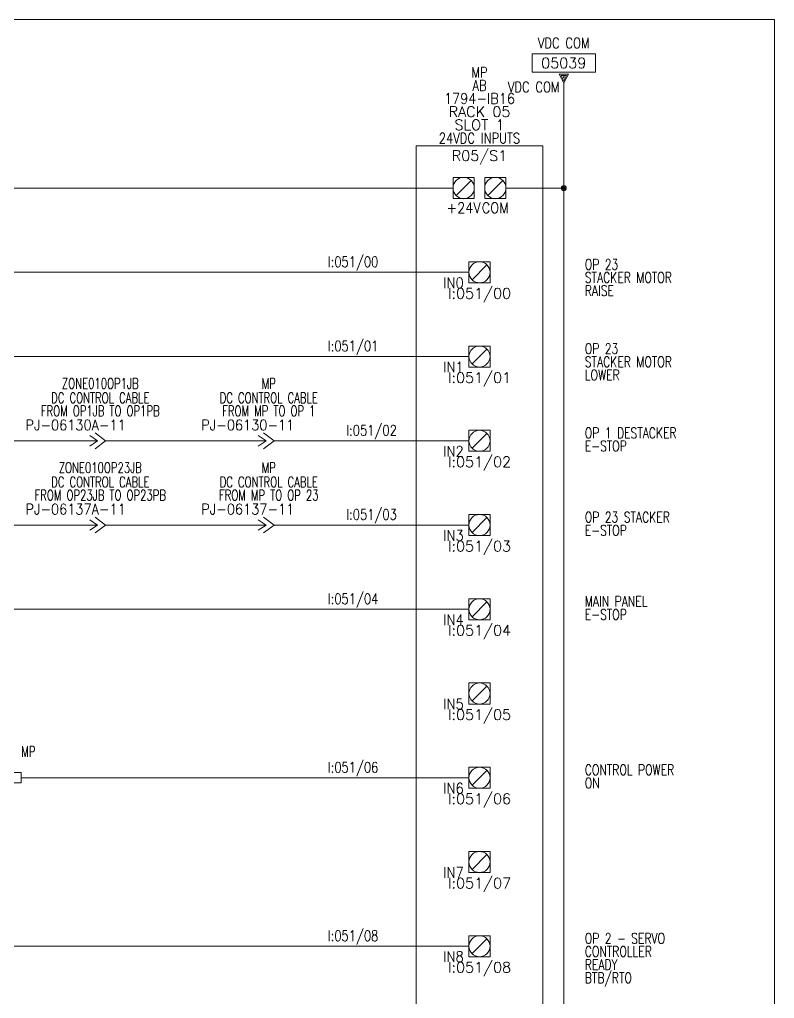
# Model space of a CAD drawing. Header units: inches. Extents: x 0 to 17, y 0 to 23.
# Drawn here: x 8.04 to 17, y 11.38 to 23 of the extents above; entities that cross this region are included whole.
import ezdxf
from ezdxf.enums import TextEntityAlignment as Align

# ---------------------------------------------------------------- set-up
doc = ezdxf.new("R2010")
doc.units = ezdxf.units.IN
doc.header["$MEASUREMENT"] = 0
doc.layers.get('0').update_dxf_attribs({"lineweight": 5})
for name, color, linetype, lineweight in [('DESC', 1, 'Continuous', 5), ('DESCCHILD', 1, 'Continuous', 5), ('LOC', 252, 'Continuous', 5), ('MISC', 2, 'Continuous', 5), ('SYMS', 7, 'Continuous', 5), ('TAGS', 2, 'Continuous', 5), ('TERMS', 2, 'Continuous', 5), ('Title_Block_Info', 2, 'Continuous', 5), ('WIREFIXED', 3, 'Continuous', 5), ('WIRENO', 1, 'Continuous', 5), ('WIRENO_DEST', 1, 'Continuous', 5), ('WIRES', 7, 'Continuous', 5), ('XREF', 1, 'Continuous', 5)]:
    doc.layers.add(name, color=color, linetype=linetype, lineweight=lineweight)
doc.styles.get("Standard").update_dxf_attribs({"font": 'romans.shx'})
doc.styles.add('WD', font='romans.shx')

# ---------------------------------------------------------------- blocks, each defined once
blk = doc.blocks.new('WD_WNV')
at = {"linetype": 'Continuous', "style": 'WD', "width": 0.8}
blk.add_attdef('WIRENO', text='', height=0.125, dxfattribs=at).set_placement((-0.05, 0), align=Align.MIDDLE_RIGHT)
blk = doc.blocks.new('PLCIO_E741')
at = {"layer": 'SYMS'}
for p, q in [((0.75, 0.5), (-0.75, 0.5)), ((-0.75, 0.5), (-0.75, -16.375)), ((0.75, -16.375), (0.75, 0.5)), ((-0.312, 0.125), (-0.062, 0.125)), ((-0.312, -0.125), (-0.312, 0.125)), ((-0.062, 0.125), (-0.062, -0.125)), ((0.062, 0.125), (0.312, 0.125)), ((0.062, -0.125), (0.062, 0.125)), ((0.312, 0.125), (0.312, -0.125)), ((-0.098, 0.089), (-0.277, -0.089)), ((0.277, 0.089), (0.098, -0.089)), ((-0.062, -0.125), (-0.312, -0.125)), ((0.312, -0.125), (0.062, -0.125)), ((-0.125, -0.875), (0.125, -0.875)), ((-0.125, -1.125), (-0.125, -0.875)), ((-0.125, -0.875), (0.125, -0.875)), ((-0.125, -1.125), (-0.125, -0.875)), ((0.088, -0.912), (-0.088, -1.088)), ((0.125, -0.875), (0.125, -1.125)), ((0.125, -0.875), (0.125, -1.125)), ((0.125, -1.125), (-0.125, -1.125)), ((0.125, -1.125), (-0.125, -1.125)), ((-0.125, -1.875), (0.125, -1.875)), ((-0.125, -2.125), (-0.125, -1.875)), ((-0.125, -1.875), (0.125, -1.875)), ((-0.125, -2.125), (-0.125, -1.875)), ((0.088, -1.912), (-0.088, -2.088)), ((0.125, -1.875), (0.125, -2.125)), ((0.125, -1.875), (0.125, -2.125)), ((0.125, -2.125), (-0.125, -2.125)), ((0.125, -2.125), (-0.125, -2.125)), ((-0.125, -2.875), (0.125, -2.875)), ((-0.125, -3.125), (-0.125, -2.875)), ((-0.125, -2.875), (0.125, -2.875)), ((-0.125, -3.125), (-0.125, -2.875)), ((0.125, -2.875), (0.125, -3.125)), ((0.125, -2.875), (0.125, -3.125)), ((0.088, -2.912), (-0.088, -3.088)), ((0.125, -3.125), (-0.125, -3.125)), ((0.125, -3.125), (-0.125, -3.125)), ((-0.125, -3.875), (0.125, -3.875)), ((-0.125, -4.125), (-0.125, -3.875)), ((-0.125, -3.875), (0.125, -3.875)), ((-0.125, -4.125), (-0.125, -3.875)), ((0.088, -3.912), (-0.088, -4.088)), ((0.125, -3.875), (0.125, -4.125)), ((0.125, -3.875), (0.125, -4.125)), ((0.125, -4.125), (-0.125, -4.125)), ((0.125, -4.125), (-0.125, -4.125)), ((-0.125, -4.875), (0.125, -4.875)), ((-0.125, -5.125), (-0.125, -4.875)), ((-0.125, -4.875), (0.125, -4.875)), ((-0.125, -5.125), (-0.125, -4.875)), ((0.125, -4.875), (0.125, -5.125)), ((0.125, -4.875), (0.125, -5.125)), ((0.088, -4.912), (-0.088, -5.088)), ((0.125, -5.125), (-0.125, -5.125)), ((0.125, -5.125), (-0.125, -5.125)), ((-0.125, -5.875), (0.125, -5.875)), ((-0.125, -6.125), (-0.125, -5.875)), ((-0.125, -5.875), (0.125, -5.875)), ((-0.125, -6.125), (-0.125, -5.875)), ((0.088, -5.912), (-0.088, -6.088)), ((0.125, -5.875), (0.125, -6.125)), ((0.125, -5.875), (0.125, -6.125)), ((0.125, -6.125), (-0.125, -6.125)), ((0.125, -6.125), (-0.125, -6.125)), ((-0.125, -6.875), (0.125, -6.875)), ((-0.125, -7.125), (-0.125, -6.875)), ((-0.125, -6.875), (0.125, -6.875)), ((-0.125, -7.125), (-0.125, -6.875)), ((0.088, -6.912), (-0.088, -7.088)), ((0.125, -6.875), (0.125, -7.125)), ((0.125, -6.875), (0.125, -7.125)), ((0.125, -7.125), (-0.125, -7.125)), ((0.125, -7.125), (-0.125, -7.125)), ((-0.125, -7.875), (0.125, -7.875)), ((-0.125, -8.125), (-0.125, -7.875)), ((-0.125, -7.875), (0.125, -7.875)), ((-0.125, -8.125), (-0.125, -7.875)), ((0.125, -7.875), (0.125, -8.125)), ((0.125, -7.875), (0.125, -8.125)), ((0.088, -7.912), (-0.088, -8.088)), ((0.125, -8.125), (-0.125, -8.125)), ((0.125, -8.125), (-0.125, -8.125)), ((-0.125, -8.875), (0.125, -8.875)), ((-0.125, -9.125), (-0.125, -8.875)), ((-0.125, -8.875), (0.125, -8.875)), ((-0.125, -9.125), (-0.125, -8.875)), ((0.088, -8.912), (-0.088, -9.088)), ((0.125, -8.875), (0.125, -9.125)), ((0.125, -8.875), (0.125, -9.125)), ((0.125, -9.125), (-0.125, -9.125)), ((0.125, -9.125), (-0.125, -9.125))]:
    blk.add_line(p, q, dxfattribs=at)
for centre, radius in [((-0.188, 0), 0.126), ((0.188, 0), 0.126), ((0, -1), 0.125), ((0, -2), 0.125), ((0, -3), 0.125), ((0, -4), 0.125), ((0, -5), 0.125), ((0, -6), 0.125), ((0, -7), 0.125), ((0, -8), 0.125), ((0, -9), 0.125)]:
    blk.add_circle(centre, radius, dxfattribs=at)
at = {"layer": 'SYMS', "style": 'WD'}
for tag, width, p in [('INST', 0.8, (0, 1.482)), ('LOC', 0.8, (0, 1.312)), ('MFG', 0.8, (0, 1.156)), ('CAT', 0.9, (0, 1)), ('DESC', 0.8, (0, 0.53)), ('TERM01L', 0.75, (-0.188, 0.156)), ('TERM01R', 0.75, (0.188, 0.156)), ('TERM02', 0.9, (0, -0.812)), ('TERM03', 0.9, (0, -1.812)), ('TERM04', 0.9, (0, -2.812)), ('TERM05', 0.9, (0, -3.812)), ('TERM06', 0.9, (0, -4.812)), ('TERM07', 0.9, (0, -5.812)), ('TERM08', 0.9, (0, -6.812)), ('TERM09', 0.9, (0, -7.812)), ('TERM10', 0.9, (0, -8.812)), ('TERM11', 0.9, (0, -9.812)), ('TERM12', 0.9, (0, -10.812)), ('TERM13', 0.9, (0, -11.812)), ('TERM14', 0.9, (0, -12.812)), ('TERM15', 0.9, (0, -13.812)), ('TERM16', 0.9, (0, -14.812)), ('TERM17', 0.9, (0, -15.812))]:
    blk.add_attdef(tag, text='', height=0.125, dxfattribs=dict(at, width=width)).set_placement(p, align=Align.CENTER)
at = {"layer": 'SYMS', "linetype": 'Continuous', "style": 'WD', "flags": 9}
blk.add_attdef('ASSYCODE', text='', height=0.01, dxfattribs=at).set_placement((0.23, 1.071), align=Align.CENTER)
at = {"layer": 'SYMS', "style": 'WD'}
for tag, p in [('LINE1', (0, 0.844)), ('LINE2', (0, 0.688)), ('TAG', (0, 0.322))]:
    blk.add_attdef(tag, text='', height=0.125, dxfattribs=at).set_placement(p, align=Align.CENTER)
at = {"layer": 'SYMS', "style": 'WD', "flags": 1}
for tag, p in [('X4TERM01L', (-0.312, 0)), ('X1TERM01R', (0.312, 0)), ('X4TERM02', (-0.125, -1)), ('X4TERM03', (-0.125, -2)), ('X4TERM04', (-0.125, -3)), ('X4TERM05', (-0.125, -4)), ('X4TERM06', (-0.125, -5)), ('X4TERM07', (-0.125, -6)), ('X4TERM08', (-0.125, -7)), ('X4TERM09', (-0.125, -8)), ('X4TERM10', (-0.125, -9)), ('X4TERM11', (-0.125, -10)), ('X4TERM12', (-0.125, -11)), ('X4TERM13', (-0.125, -12)), ('X4TERM14', (-0.125, -13)), ('X4TERM15', (-0.125, -14)), ('X4TERM16', (-0.125, -15)), ('X4TERM17', (-0.125, -16))]:
    blk.add_attdef(tag, p, '', height=0.01, dxfattribs=at)
at = {"layer": 'SYMS', "style": 'WD', "width": 0.9}
for tag, p in [('TERMDESC01L', (-0.188, -0.172)), ('TERMDESC01R', (0.188, -0.172))]:
    blk.add_attdef(tag, text='', height=0.125, dxfattribs=at).set_placement(p, align=Align.TOP_CENTER)
for tag, p in [('DESCA02', (1.25, -0.969)), ('DESCB02', (1.25, -1.125)), ('DESCC02', (1.25, -1.281)), ('DESCD02', (1.25, -1.438)), ('DESCE02', (1.25, -1.594)), ('DESCA03', (1.25, -1.969)), ('DESCB03', (1.25, -2.125)), ('DESCC03', (1.25, -2.281)), ('DESCD03', (1.25, -2.438)), ('DESCE03', (1.25, -2.594)), ('DESCA04', (1.25, -2.969)), ('DESCB04', (1.25, -3.125)), ('DESCC04', (1.25, -3.281)), ('DESCD04', (1.25, -3.438)), ('DESCE04', (1.25, -3.594)), ('DESCA05', (1.25, -3.969)), ('DESCB05', (1.25, -4.125)), ('DESCC05', (1.25, -4.281)), ('DESCD05', (1.25, -4.438)), ('DESCE05', (1.25, -4.594)), ('DESCA06', (1.25, -4.969)), ('DESCB06', (1.25, -5.125)), ('DESCC06', (1.25, -5.281)), ('DESCD06', (1.25, -5.438)), ('DESCE06', (1.25, -5.594)), ('DESCA07', (1.25, -5.969)), ('DESCB07', (1.25, -6.125)), ('DESCC07', (1.25, -6.281)), ('DESCD07', (1.25, -6.438)), ('DESCE07', (1.25, -6.594)), ('DESCA08', (1.25, -6.969)), ('DESCB08', (1.25, -7.125)), ('DESCC08', (1.25, -7.281)), ('DESCD08', (1.25, -7.438)), ('DESCE08', (1.25, -7.594)), ('DESCA09', (1.25, -7.969)), ('DESCB09', (1.25, -8.125)), ('DESCC09', (1.25, -8.281)), ('DESCD09', (1.25, -8.438)), ('DESCE09', (1.25, -8.594)), ('DESCA10', (1.25, -8.969)), ('DESCB10', (1.25, -9.125)), ('DESCC10', (1.25, -9.281)), ('DESCD10', (1.25, -9.438)), ('DESCE10', (1.25, -9.594)), ('DESCA11', (1.25, -9.969)), ('DESCB11', (1.25, -10.125)), ('DESCC11', (1.25, -10.281)), ('DESCD11', (1.25, -10.438)), ('DESCE11', (1.25, -10.594)), ('DESCA12', (1.25, -10.969)), ('DESCB12', (1.25, -11.125)), ('DESCC12', (1.25, -11.281)), ('DESCD12', (1.25, -11.438)), ('DESCE12', (1.25, -11.594)), ('DESCA13', (1.25, -11.969)), ('DESCB13', (1.25, -12.125)), ('DESCC13', (1.25, -12.281)), ('DESCD13', (1.25, -12.438)), ('DESCE13', (1.25, -12.594)), ('DESCA14', (1.25, -12.969)), ('DESCB14', (1.25, -13.125)), ('DESCC14', (1.25, -13.281)), ('DESCD14', (1.25, -13.438)), ('DESCE14', (1.25, -13.594)), ('DESCA15', (1.25, -13.969)), ('DESCB15', (1.25, -14.125)), ('DESCC15', (1.25, -14.281)), ('DESCD15', (1.25, -14.438)), ('DESCE15', (1.25, -14.594)), ('DESCA16', (1.25, -14.969)), ('DESCB16', (1.25, -15.125)), ('DESCC16', (1.25, -15.281)), ('DESCD16', (1.25, -15.438)), ('DESCE16', (1.25, -15.594)), ('DESCA17', (1.25, -15.969)), ('DESCB17', (1.25, -16.125)), ('DESCC17', (1.25, -16.281)), ('DESCD17', (1.25, -16.438)), ('DESCE17', (1.25, -16.594))]:
    blk.add_attdef(tag, p, '', height=0.125, dxfattribs=at)
for tag, p in [('TERMDESC02', (-0.188, -1.062)), ('TERMDESC03', (-0.188, -2.062)), ('TERMDESC04', (-0.188, -3.062)), ('TERMDESC05', (-0.188, -4.062)), ('TERMDESC06', (-0.188, -5.062)), ('TERMDESC07', (-0.188, -6.062)), ('TERMDESC08', (-0.188, -7.062)), ('TERMDESC09', (-0.188, -8.062)), ('TERMDESC10', (-0.188, -9.062)), ('TERMDESC11', (-0.188, -10.062)), ('TERMDESC12', (-0.188, -11.062)), ('TERMDESC13', (-0.188, -12.062)), ('TERMDESC14', (-0.188, -13.062)), ('TERMDESC15', (-0.188, -14.062)), ('TERMDESC16', (-0.188, -15.062)), ('TERMDESC17', (-0.188, -16.062))]:
    blk.add_attdef(tag, text='', height=0.125, dxfattribs=at).set_placement(p, align=Align.TOP_RIGHT)
at = {"layer": 'SYMS', "style": 'WD'}
for tag, p in [('TAGA02', (0, -1.188)), ('TAGA03', (0, -2.188)), ('TAGA04', (0, -3.188)), ('TAGA05', (0, -4.188)), ('TAGA06', (0, -5.188)), ('TAGA07', (0, -6.188)), ('TAGA08', (0, -7.188)), ('TAGA09', (0, -8.188)), ('TAGA10', (0, -9.188)), ('TAGA11', (0, -10.188)), ('TAGA12', (0, -11.188)), ('TAGA13', (0, -12.188)), ('TAGA14', (0, -13.188)), ('TAGA15', (0, -14.188)), ('TAGA16', (0, -15.188)), ('TAGA17', (0, -16.188))]:
    blk.add_attdef(tag, text='', height=0.125, dxfattribs=at).set_placement(p, align=Align.TOP_CENTER)
blk = doc.blocks.new('WDDOT')
for radius in [0.03, 0.0187, 0.00929]:
    blk.add_circle((0, 0), radius)
blk = doc.blocks.new('WD_WNH')
at = {"linetype": 'Continuous', "style": 'WD', "width": 0.8}
blk.add_attdef('WIRENO', text='', height=0.125, dxfattribs=at).set_placement((0, 0.0625), align=Align.CENTER)
blk = doc.blocks.new('TB_P')
at = {"color": 5, "linetype": 'Continuous'}
blk.add_lwpolyline([(0, 0), (17, 0), (17, 23), (0, 23)], close=True, dxfattribs=at)
at = {"color": 2, "linetype": 'Continuous', "style": 'WD', "flags": 1}
for tag, p in [('REV1_NO', (1.734, 3.29)), ('REV1_BY', (7.303, 3.29)), ('REV1_DATE', (9.562, 3.29)), ('REV2_NO', (1.734, 3.04)), ('REV2_BY', (7.303, 3.04)), ('REV2_DATE', (9.562, 3.04)), ('REV3_NO', (1.734, 2.79)), ('REV3_BY', (7.303, 2.79)), ('REV3_DATE', (9.562, 2.79)), ('REV4_NO', (1.734, 2.54)), ('REV4_BY', (7.303, 2.54)), ('REV4_DATE', (9.562, 2.54)), ('REV5_NO', (1.734, 2.29)), ('REV5_BY', (7.303, 2.29)), ('REV5_DATE', (9.562, 2.29)), ('REV6_NO', (1.734, 2.04)), ('REV6_BY', (7.303, 2.04)), ('REV6_DATE', (9.562, 2.04)), ('REV7_NO', (1.734, 1.79)), ('REV7_BY', (7.303, 1.79)), ('REV7_DATE', (9.562, 1.79)), ('REV8_NO', (1.734, 1.54)), ('REV8_BY', (7.303, 1.54)), ('REV8_DATE', (9.562, 1.54)), ('REV9_NO', (1.734, 1.29)), ('REV9_BY', (7.303, 1.29)), ('REV9_DATE', (9.562, 1.29))]:
    blk.add_attdef(tag, text='', height=0.15, dxfattribs=at).set_placement(p, align=Align.MIDDLE_CENTER)
for tag, p in [('REV1_CHANGE', (2.292, 3.29)), ('REV2_CHANGE', (2.292, 3.04)), ('REV3_CHANGE', (2.292, 2.79)), ('REV4_CHANGE', (2.292, 2.54)), ('REV5_CHANGE', (2.292, 2.29)), ('REV6_CHANGE', (2.292, 2.04)), ('REV7_CHANGE', (2.292, 1.79)), ('REV8_CHANGE', (2.292, 1.54)), ('REV9_CHANGE', (2.292, 1.29))]:
    blk.add_attdef(tag, text='', height=0.15, dxfattribs=at).set_placement(p, align=Align.MIDDLE_LEFT)
at = {"layer": 'Title_Block_Info', "ltscale": 0.1}
for tag, p in [('CUSTOMER', (6.842, 0.833)), ('JOB DESCRIPTION LINE', (6.842, 0.5)), ('DRAWING DESCRIPTION', (6.842, 0.167))]:
    blk.add_attdef(tag, text='', height=0.15, dxfattribs=at).set_placement(p, align=Align.MIDDLE_LEFT)
at = {"layer": 'Title_Block_Info', "ltscale": 0.1, "style": 'WD'}
for tag, p in [('JOB #', (12.752, 0.833)), ('SEC. NO.', (14.75, 0.833)), ('SHT. NO.', (16.312, 0.833)), ('NAME', (12.795, 0.5)), ('REV', (16.194, 0.5))]:
    blk.add_attdef(tag, text='', height=0.125, dxfattribs=at).set_placement(p, align=Align.MIDDLE_CENTER)
blk.add_attdef('DATE', text='', height=0.125, dxfattribs=at).set_placement((15.188, 0.5), align=Align.MIDDLE_RIGHT)
blk.add_attdef('FILE NUMBER', text='', height=0.125, dxfattribs=at).set_placement((12.591, 0.167), align=Align.MIDDLE_LEFT)
blk = doc.blocks.new('HA2D2')
for p, q in [((0.375, 0.344), (-0.375, 0.344)), ((-0.375, 0.344), (-0.375, 0.125)), ((0.375, 0.125), (0.375, 0.344)), ((-0.375, 0.125), (0.375, 0.125)), ((0.055, 0.102), (-0.055, 0.102)), ((-0.055, 0.102), (0, 0)), ((0, 0.023), (-0.031, 0.086)), ((-0.031, 0.086), (0.031, 0.086)), ((0, 0.055), (-0.008, 0.07)), ((-0.008, 0.07), (0.008, 0.07)), ((0, 0), (0.055, 0.102)), ((0.031, 0.086), (0, 0.023)), ((0.008, 0.07), (0, 0.055))]:
    blk.add_line(p, q)
at = {"style": 'WD', "width": 0.8, "flags": 8}
for tag, p in [('DESC1', (0, 0.722)), ('WIRENO', (0, 0.534))]:
    blk.add_attdef(tag, text='', height=0.125, dxfattribs=at).set_placement(p, align=Align.TOP_CENTER)
at = {"style": 'WD'}
blk.add_attdef('XREF', text='', height=0.125, dxfattribs=at).set_placement((0, 0.172), align=Align.CENTER)
at = {"style": 'WD', "flags": 1}
for tag, p in [('X8TERM01', (0, 0)), ('SIGCODE', (0.088, 0.066))]:
    blk.add_attdef(tag, p, '', height=0.01, dxfattribs=at)
blk = doc.blocks.new('HT1001')
for p, q in [((-0.062, 0.062), (0.062, 0.062)), ((-0.062, -0.062), (-0.062, 0.062)), ((0.062, 0.062), (0.062, -0.062)), ((0.062, -0.062), (-0.062, -0.062))]:
    blk.add_line(p, q)
at = {"style": 'WD', "width": 0.7}
for tag, p in [('INST', (0.062, 0.42)), ('LOC', (0.062, 0.25))]:
    blk.add_attdef(tag, p, '', height=0.125, dxfattribs=at)
at = {"linetype": 'Continuous', "style": 'WD'}
for tag, p, height, width, flags in [('TERM01', (0.062, 0.094), 0.125, 0.8, 8), ('TAGSTRIP', (0.05, -0.229), 0.125, 0.9, 8), ('CAT', (0.213, -0.406), 0.109, 0.8, 1)]:
    blk.add_attdef(tag, p, '', height=height, dxfattribs=dict(at, width=width, flags=flags))
at = {"style": 'WD', "flags": 1}
for tag, p, height in [('X4TERM01', (-0.062, 0), 0.01), ('X4TERMDESC01', (-0.055, -0.023), 0.025), ('X2TERMDESC01', (-0.006, 0.029), 0.025), ('X2TERM01', (0, 0.062), 0.01), ('X1TERMDESC01', (0.039, 0.007), 0.025), ('X1TERM01', (0.062, 0), 0.01), ('X8TERM01', (0, -0.062), 0.01), ('X8TERMDESC01', (0, -0.054), 0.025)]:
    blk.add_attdef(tag, p, '', height=height, dxfattribs=at)
at = {"linetype": 'Continuous', "style": 'WD', "width": 0.8, "flags": 1}
blk.add_attdef('MFG', text='', height=0.109, dxfattribs=at).set_placement((0.088, -0.406), align=Align.RIGHT)
at = {"style": 'WD', "width": 0.7, "flags": 1}
blk.add_attdef('ASSYCODE', (0.062, -0.281), '', height=0.01, dxfattribs=at)
blk = doc.blocks.new('HC02PJ1')
for p, q in [((-0.031, 0), (-0.125, 0.062)), ((-0.031, 0), (-0.125, -0.062)), ((-0.031, 0), (-0.094, 0)), ((0.062, 0), (-0.062, 0.094)), ((0.062, 0), (-0.062, -0.094))]:
    blk.add_line(p, q)
at = {"style": 'WD', "width": 0.7}
for tag, p in [('INST', (0.146, 0.787)), ('LOC', (0, 0.618)), ('DESC1', (0, 0.448)), ('DESC2', (0, 0.292))]:
    blk.add_attdef(tag, text='', height=0.125, dxfattribs=at).set_placement(p, align=Align.CENTER)
at = {"style": 'WD', "width": 0.9}
blk.add_attdef('TAG2', text='', height=0.125, dxfattribs=at).set_placement((-0.016, 0.125), align=Align.RIGHT)
at = {"linetype": 'Continuous', "style": 'WD', "width": 0.9, "flags": 8}
blk.add_attdef('DELIM', text='', height=0.125, dxfattribs=at).set_placement((0.047, 0.125), align=Align.CENTER)
blk.add_attdef('TERM01', (0.109, 0.125), '', height=0.125, dxfattribs=at)
at = {"style": 'WD'}
for tag, p in [('X2LINK', (-0.062, 0.125)), ('X8LINK', (-0.062, -0.125))]:
    blk.add_attdef(tag, p, '', height=0.01, dxfattribs=at)
for tag, p, flags in [('FAMILY', (0.048, 0.121), 9), ('X4TERMDESC01', (-0.106, 0.021), 1), ('X4TERM01', (-0.094, 0), 1), ('X1TERMDESC01', (0.062, 0.021), 1), ('X1TERM01', (0.062, 0), 1)]:
    blk.add_attdef(tag, p, '', height=0.01, dxfattribs=dict(at, flags=flags))

msp = doc.modelspace()

# ---------------------------------------------------------------- linework, layer by layer
at = {"layer": 'WIRES'}
for p, q in [((14.5, 22.25), (14.5, 2.25)), ((1.5, 21), (13.188, 21)), ((13.812, 21), (14.5, 21)), ((6.062, 20), (13.375, 20)), ((7.562, 19), (13.375, 19)), ((6.188, 18), (8.906, 18)), ((9.062, 18), (10.906, 18)), ((11.062, 18), (13.375, 18)), ((7.688, 17), (8.906, 17)), ((9.062, 17), (10.906, 17)), ((11.062, 17), (13.375, 17)), ((6.188, 16), (13.375, 16)), ((8.062, 14), (13.375, 14)), ((13.375, 12), (6.062, 12))]:
    msp.add_line(p, q, dxfattribs=at)

# ---------------------------------------------------------------- block references
msp.add_blockref('TB_P', (0, 0))
at = {"layer": 'SYMS'}
ref = msp.add_blockref('HA2D2', (14.5, 22.25), dxfattribs=at)
ref.add_attrib('XREF', '05039', dxfattribs={"layer": 'XREF', "height": 0.125, "style": 'WD'}).set_placement((14.5, 22.422), align=Align.CENTER)
ref.add_attrib('WIRENO', 'VDC COM', dxfattribs={"layer": 'WIRENO_DEST', "height": 0.125, "style": 'WD', "width": 0.8, "flags": 8}).set_placement((14.5, 22.784), align=Align.TOP_CENTER)
ref = msp.add_blockref('PLCIO_E741', (13.5, 21), dxfattribs=at)
ref.add_attrib('TERMDESC01L', '+24V', dxfattribs={"layer": 'TERMS', "height": 0.125, "style": 'WD', "width": 0.9}).set_placement((13.312, 20.828), align=Align.TOP_CENTER)
ref.add_attrib('TERMDESC01R', 'COM', dxfattribs={"layer": 'TERMS', "height": 0.125, "style": 'WD', "width": 0.9}).set_placement((13.688, 20.828), align=Align.TOP_CENTER)
ref.add_attrib('CAT', '1794-IB16', dxfattribs={"layer": 'MISC', "height": 0.125, "style": 'WD', "width": 0.9}).set_placement((13.5, 22), align=Align.CENTER)
ref.add_attrib('TAG', 'R05/S1', dxfattribs={"layer": 'TAGS', "height": 0.125, "style": 'WD'}).set_placement((13.5, 21.322), align=Align.CENTER)
ref.add_attrib('LINE1', 'RACK 05', dxfattribs={"layer": 'MISC', "height": 0.125, "style": 'WD'}).set_placement((13.5, 21.844), align=Align.CENTER)
ref.add_attrib('DESC', '24VDC INPUTS', dxfattribs={"layer": 'DESC', "height": 0.125, "style": 'WD', "width": 0.8}).set_placement((13.5, 21.53), align=Align.CENTER)
ref.add_attrib('LINE2', 'SLOT 1', dxfattribs={"layer": 'MISC', "height": 0.125, "style": 'WD'}).set_placement((13.5, 21.688), align=Align.CENTER)
ref.add_attrib('MFG', 'AB', dxfattribs={"layer": 'MISC', "height": 0.125, "style": 'WD', "width": 0.8}).set_placement((13.5, 22.156), align=Align.CENTER)
ref.add_attrib('LOC', 'MP', dxfattribs={"layer": 'LOC', "height": 0.125, "style": 'WD', "width": 0.8}).set_placement((13.5, 22.312), align=Align.CENTER)
ref.add_attrib('TAGA02', 'I:051/00', dxfattribs={"layer": 'TAGS', "height": 0.125, "style": 'WD'}).set_placement((13.5, 19.812), align=Align.TOP_CENTER)
ref.add_attrib('DESCA02', 'OP 23', (14.75, 20.031), dxfattribs={"layer": 'DESC', "height": 0.125, "style": 'WD', "width": 0.75})
ref.add_attrib('DESCB02', 'STACKER MOTOR', (14.75, 19.875), dxfattribs={"layer": 'DESC', "height": 0.125, "style": 'WD', "width": 0.75})
ref.add_attrib('TERMDESC02', 'IN0', dxfattribs={"layer": 'TERMS', "height": 0.125, "style": 'WD', "width": 0.9}).set_placement((13.312, 19.938), align=Align.TOP_RIGHT)
ref.add_attrib('DESCC02', 'RAISE', (14.75, 19.719), dxfattribs={"layer": 'DESC', "height": 0.125, "style": 'WD', "width": 0.75})
ref.add_attrib('TAGA03', 'I:051/01', dxfattribs={"layer": 'TAGS', "height": 0.125, "style": 'WD'}).set_placement((13.5, 18.812), align=Align.TOP_CENTER)
ref.add_attrib('DESCA03', 'OP 23', (14.75, 19.031), dxfattribs={"layer": 'DESC', "height": 0.125, "style": 'WD', "width": 0.75})
ref.add_attrib('DESCB03', 'STACKER MOTOR', (14.75, 18.875), dxfattribs={"layer": 'DESC', "height": 0.125, "style": 'WD', "width": 0.75})
ref.add_attrib('TERMDESC03', 'IN1', dxfattribs={"layer": 'TERMS', "height": 0.125, "style": 'WD', "width": 0.9}).set_placement((13.312, 18.938), align=Align.TOP_RIGHT)
ref.add_attrib('DESCC03', 'LOWER', (14.75, 18.719), dxfattribs={"layer": 'DESC', "height": 0.125, "style": 'WD', "width": 0.75})
ref.add_attrib('TAGA04', 'I:051/02', dxfattribs={"layer": 'TAGS', "height": 0.125, "style": 'WD'}).set_placement((13.5, 17.812), align=Align.TOP_CENTER)
ref.add_attrib('DESCA04', 'OP 1 DESTACKER', (14.75, 18.031), dxfattribs={"layer": 'DESC', "height": 0.125, "style": 'WD', "width": 0.75})
ref.add_attrib('DESCB04', 'E-STOP', (14.75, 17.875), dxfattribs={"layer": 'DESC', "height": 0.125, "style": 'WD', "width": 0.75})
ref.add_attrib('TERMDESC04', 'IN2', dxfattribs={"layer": 'TERMS', "height": 0.125, "style": 'WD', "width": 0.9}).set_placement((13.312, 17.938), align=Align.TOP_RIGHT)
ref.add_attrib('TAGA05', 'I:051/03', dxfattribs={"layer": 'TAGS', "height": 0.125, "style": 'WD'}).set_placement((13.5, 16.812), align=Align.TOP_CENTER)
ref.add_attrib('DESCA05', 'OP 23 STACKER', (14.75, 17.031), dxfattribs={"layer": 'DESC', "height": 0.125, "style": 'WD', "width": 0.75})
ref.add_attrib('DESCB05', 'E-STOP', (14.75, 16.875), dxfattribs={"layer": 'DESC', "height": 0.125, "style": 'WD', "width": 0.75})
ref.add_attrib('TERMDESC05', 'IN3', dxfattribs={"layer": 'TERMS', "height": 0.125, "style": 'WD', "width": 0.9}).set_placement((13.312, 16.938), align=Align.TOP_RIGHT)
ref.add_attrib('TAGA06', 'I:051/04', dxfattribs={"layer": 'TAGS', "height": 0.125, "style": 'WD'}).set_placement((13.5, 15.812), align=Align.TOP_CENTER)
ref.add_attrib('DESCA06', 'MAIN PANEL', (14.75, 16.031), dxfattribs={"layer": 'DESC', "height": 0.125, "style": 'WD', "width": 0.75})
ref.add_attrib('DESCB06', 'E-STOP', (14.75, 15.875), dxfattribs={"layer": 'DESC', "height": 0.125, "style": 'WD', "width": 0.75})
ref.add_attrib('TERMDESC06', 'IN4', dxfattribs={"layer": 'TERMS', "height": 0.125, "style": 'WD', "width": 0.9}).set_placement((13.312, 15.938), align=Align.TOP_RIGHT)
ref.add_attrib('TAGA07', 'I:051/05', dxfattribs={"layer": 'TAGS', "height": 0.125, "style": 'WD'}).set_placement((13.5, 14.812), align=Align.TOP_CENTER)
ref.add_attrib('TERMDESC07', 'IN5', dxfattribs={"layer": 'TERMS', "height": 0.125, "style": 'WD', "width": 0.9}).set_placement((13.312, 14.938), align=Align.TOP_RIGHT)
ref.add_attrib('TAGA08', 'I:051/06', dxfattribs={"layer": 'TAGS', "height": 0.125, "style": 'WD'}).set_placement((13.5, 13.812), align=Align.TOP_CENTER)
ref.add_attrib('DESCA08', 'CONTROL POWER', (14.75, 14.031), dxfattribs={"layer": 'DESC', "height": 0.125, "style": 'WD', "width": 0.75})
ref.add_attrib('DESCB08', 'ON', (14.75, 13.875), dxfattribs={"layer": 'DESC', "height": 0.125, "style": 'WD', "width": 0.75})
ref.add_attrib('TERMDESC08', 'IN6', dxfattribs={"layer": 'TERMS', "height": 0.125, "style": 'WD', "width": 0.9}).set_placement((13.312, 13.938), align=Align.TOP_RIGHT)
ref.add_attrib('TAGA09', 'I:051/07', dxfattribs={"layer": 'TAGS', "height": 0.125, "style": 'WD'}).set_placement((13.5, 12.812), align=Align.TOP_CENTER)
ref.add_attrib('TERMDESC09', 'IN7', dxfattribs={"layer": 'TERMS', "height": 0.125, "style": 'WD', "width": 0.9}).set_placement((13.312, 12.938), align=Align.TOP_RIGHT)
ref.add_attrib('TAGA10', 'I:051/08', dxfattribs={"layer": 'TAGS', "height": 0.125, "style": 'WD'}).set_placement((13.5, 11.812), align=Align.TOP_CENTER)
ref.add_attrib('DESCA10', 'OP 2 - SERVO', (14.75, 12.031), dxfattribs={"layer": 'DESC', "height": 0.125, "style": 'WD', "width": 0.75})
ref.add_attrib('DESCB10', 'CONTROLLER', (14.75, 11.875), dxfattribs={"layer": 'DESC', "height": 0.125, "style": 'WD', "width": 0.75})
ref.add_attrib('TERMDESC10', 'IN8', dxfattribs={"layer": 'TERMS', "height": 0.125, "style": 'WD', "width": 0.9}).set_placement((13.312, 11.938), align=Align.TOP_RIGHT)
ref.add_attrib('DESCC10', 'READY', (14.75, 11.719), dxfattribs={"layer": 'DESC', "height": 0.125, "style": 'WD', "width": 0.75})
ref.add_attrib('DESCD10', 'BTB/RTO', (14.75, 11.562), dxfattribs={"layer": 'DESC', "height": 0.125, "style": 'WD', "width": 0.75})
msp.add_blockref('WDDOT', (14.5, 21), dxfattribs=at)
ref = msp.add_blockref('HC02PJ1', (9, 18), dxfattribs=at)
ref.add_attrib('DESC1', 'DC CONTROL CABLE', dxfattribs={"layer": 'DESCCHILD', "height": 0.125, "style": 'WD', "width": 0.7}).set_placement((9, 18.448), align=Align.CENTER)
ref.add_attrib('DESC2', 'FROM OP1JB TO OP1PB', dxfattribs={"layer": 'DESCCHILD', "height": 0.125, "style": 'WD', "width": 0.7}).set_placement((9, 18.292), align=Align.CENTER)
ref.add_attrib('LOC', 'ZONE010OP1JB', dxfattribs={"layer": 'LOC', "height": 0.125, "style": 'WD', "width": 0.7}).set_placement((9, 18.618), align=Align.CENTER)
ref.add_attrib('TERM01', '11', (9.109, 18.125), dxfattribs={"layer": 'TERMS', "linetype": 'Continuous', "height": 0.125, "style": 'WD', "width": 0.9, "flags": 8})
ref.add_attrib('TAG2', 'PJ-06130A', dxfattribs={"layer": 'TAGS', "height": 0.125, "style": 'WD', "width": 0.9}).set_placement((8.984, 18.125), align=Align.RIGHT)
ref.add_attrib('DELIM', '-', dxfattribs={"layer": 'MISC', "linetype": 'Continuous', "height": 0.125, "style": 'WD', "width": 0.9, "flags": 8}).set_placement((9.047, 18.125), align=Align.CENTER)
ref = msp.add_blockref('HC02PJ1', (11, 18), dxfattribs=at)
ref.add_attrib('DESC1', 'DC CONTROL CABLE', dxfattribs={"layer": 'DESCCHILD', "height": 0.125, "style": 'WD', "width": 0.7}).set_placement((11, 18.448), align=Align.CENTER)
ref.add_attrib('DESC2', 'FROM MP TO OP 1', dxfattribs={"layer": 'DESCCHILD', "height": 0.125, "style": 'WD', "width": 0.7}).set_placement((11, 18.292), align=Align.CENTER)
ref.add_attrib('LOC', 'MP', dxfattribs={"layer": 'LOC', "height": 0.125, "style": 'WD', "width": 0.7}).set_placement((11, 18.618), align=Align.CENTER)
ref.add_attrib('TERM01', '11', (11.109, 18.125), dxfattribs={"layer": 'TERMS', "linetype": 'Continuous', "height": 0.125, "style": 'WD', "width": 0.9, "flags": 8})
ref.add_attrib('TAG2', 'PJ-06130', dxfattribs={"layer": 'TAGS', "height": 0.125, "style": 'WD', "width": 0.9}).set_placement((10.984, 18.125), align=Align.RIGHT)
ref.add_attrib('DELIM', '-', dxfattribs={"layer": 'MISC', "linetype": 'Continuous', "height": 0.125, "style": 'WD', "width": 0.9, "flags": 8}).set_placement((11.047, 18.125), align=Align.CENTER)
ref = msp.add_blockref('HC02PJ1', (9, 17), dxfattribs=at)
ref.add_attrib('DESC1', 'DC CONTROL CABLE', dxfattribs={"layer": 'DESCCHILD', "height": 0.125, "style": 'WD', "width": 0.7}).set_placement((9, 17.448), align=Align.CENTER)
ref.add_attrib('DESC2', 'FROM OP23JB TO OP23PB', dxfattribs={"layer": 'DESCCHILD', "height": 0.125, "style": 'WD', "width": 0.7}).set_placement((9, 17.292), align=Align.CENTER)
ref.add_attrib('LOC', 'ZONE010OP23JB', dxfattribs={"layer": 'LOC', "height": 0.125, "style": 'WD', "width": 0.7}).set_placement((9, 17.618), align=Align.CENTER)
ref.add_attrib('TERM01', '11', (9.109, 17.125), dxfattribs={"layer": 'TERMS', "linetype": 'Continuous', "height": 0.125, "style": 'WD', "width": 0.9, "flags": 8})
ref.add_attrib('TAG2', 'PJ-06137A', dxfattribs={"layer": 'TAGS', "height": 0.125, "style": 'WD', "width": 0.9}).set_placement((8.984, 17.125), align=Align.RIGHT)
ref.add_attrib('DELIM', '-', dxfattribs={"layer": 'MISC', "linetype": 'Continuous', "height": 0.125, "style": 'WD', "width": 0.9, "flags": 8}).set_placement((9.047, 17.125), align=Align.CENTER)
ref = msp.add_blockref('HC02PJ1', (11, 17), dxfattribs=at)
ref.add_attrib('DESC1', 'DC CONTROL CABLE', dxfattribs={"layer": 'DESCCHILD', "height": 0.125, "style": 'WD', "width": 0.7}).set_placement((11, 17.448), align=Align.CENTER)
ref.add_attrib('DESC2', 'FROM MP TO OP 23', dxfattribs={"layer": 'DESCCHILD', "height": 0.125, "style": 'WD', "width": 0.7}).set_placement((11, 17.292), align=Align.CENTER)
ref.add_attrib('LOC', 'MP', dxfattribs={"layer": 'LOC', "height": 0.125, "style": 'WD', "width": 0.7}).set_placement((11, 17.618), align=Align.CENTER)
ref.add_attrib('TERM01', '11', (11.109, 17.125), dxfattribs={"layer": 'TERMS', "linetype": 'Continuous', "height": 0.125, "style": 'WD', "width": 0.9, "flags": 8})
ref.add_attrib('TAG2', 'PJ-06137', dxfattribs={"layer": 'TAGS', "height": 0.125, "style": 'WD', "width": 0.9}).set_placement((10.984, 17.125), align=Align.RIGHT)
ref.add_attrib('DELIM', '-', dxfattribs={"layer": 'MISC', "linetype": 'Continuous', "height": 0.125, "style": 'WD', "width": 0.9, "flags": 8}).set_placement((11.047, 17.125), align=Align.CENTER)
ref = msp.add_blockref('HT1001', (8, 14), dxfattribs=at)
ref.add_attrib('LOC', 'MP', (8.062, 14.25), dxfattribs={"layer": 'LOC', "height": 0.125, "style": 'WD', "width": 0.7})
at = {"layer": 'WIREFIXED'}
ref = msp.add_blockref('WD_WNH', (12, 20), dxfattribs=at)
ref.add_attrib('WIRENOF', 'I:051/00', dxfattribs={"linetype": 'Continuous', "height": 0.125, "style": 'WD', "width": 0.8}).set_placement((12, 20.062), align=Align.CENTER)
ref = msp.add_blockref('WD_WNH', (12, 19), dxfattribs=at)
ref.add_attrib('WIRENOF', 'I:051/01', dxfattribs={"linetype": 'Continuous', "height": 0.125, "style": 'WD', "width": 0.8}).set_placement((12, 19.062), align=Align.CENTER)
ref = msp.add_blockref('WD_WNH', (12.219, 18), dxfattribs=at)
ref.add_attrib('WIRENOF', 'I:051/02', dxfattribs={"linetype": 'Continuous', "height": 0.125, "style": 'WD', "width": 0.8}).set_placement((12.219, 18.062), align=Align.CENTER)
ref = msp.add_blockref('WD_WNH', (12.219, 17), dxfattribs=at)
ref.add_attrib('WIRENOF', 'I:051/03', dxfattribs={"linetype": 'Continuous', "height": 0.125, "style": 'WD', "width": 0.8}).set_placement((12.219, 17.062), align=Align.CENTER)
ref = msp.add_blockref('WD_WNH', (12, 16), dxfattribs=at)
ref.add_attrib('WIRENOF', 'I:051/04', dxfattribs={"linetype": 'Continuous', "height": 0.125, "style": 'WD', "width": 0.8}).set_placement((12, 16.062), align=Align.CENTER)
ref = msp.add_blockref('WD_WNH', (12, 14), dxfattribs=at)
ref.add_attrib('WIRENOF', 'I:051/06', dxfattribs={"linetype": 'Continuous', "height": 0.125, "style": 'WD', "width": 0.8}).set_placement((12, 14.062), align=Align.CENTER)
ref = msp.add_blockref('WD_WNH', (12, 12), dxfattribs=at)
ref.add_attrib('WIRENOF', 'I:051/08', dxfattribs={"linetype": 'Continuous', "height": 0.125, "style": 'WD', "width": 0.8}).set_placement((12, 12.062), align=Align.CENTER)
at = {"layer": 'WIRENO'}
ref = msp.add_blockref('WD_WNV', (14.5, 22.2), dxfattribs=at)
ref.add_attrib('WIRENO', 'VDC COM', dxfattribs={"linetype": 'Continuous', "height": 0.125, "style": 'WD', "width": 0.8}).set_placement((14.45, 22.2), align=Align.MIDDLE_RIGHT)

doc.saveas('drawing.dxf')
